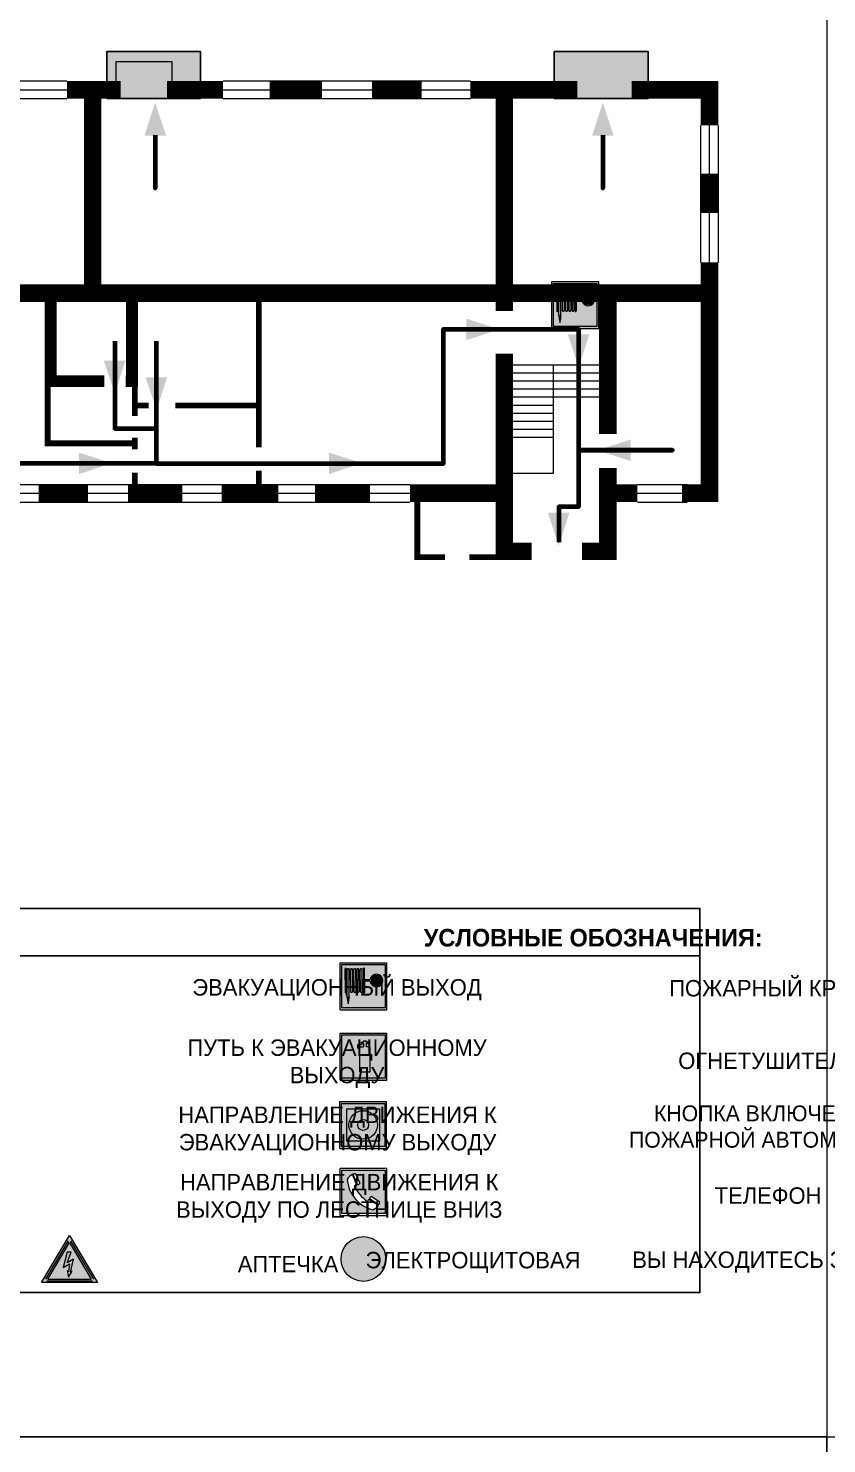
# Model space of a CAD drawing. Header units: millimetres. Extents: x 13810 to 67229, y 12374 to 21950.
# Drawn here: x 33251.3 to 33387.4, y 15729.7 to 15970.9 of the extents above; entities that cross this region are included whole.
import ezdxf

# ---------------------------------------------------------------- set-up
doc = ezdxf.new("R2010")
doc.units = ezdxf.units.MM
doc.layers.add('План_Штампы', color=7, linetype='Continuous')
doc.styles.add('обычный', font='arial.ttf')

# ---------------------------------------------------------------- blocks, each defined once
blk = doc.blocks.new('A$C3E6D3DDE')
at = {"lineweight": 5}
h = blk.add_hatch(color=40, dxfattribs=at)
h.paths.add_polyline_path([(24.1, 1.45), (16.46, -11.35), (31.74, -11.35)])
h.paths.add_polyline_path([(24.09, -0.46), (30.03, -10.41), (18.14, -10.41)], flags=16)
h.paths.add_polyline_path([(24.54, -3.08), (23.41, -6.02), (25.13, -5.01), (24.33, -8.5), (24.82, -8.27), (23.79, -9.86), (23.4, -8.04), (23.8, -8.43), (24.04, -6.29), (22.39, -7.25), (23.44, -3.08)], flags=0)
h = blk.add_hatch(color=256, dxfattribs=at)
h.paths.add_polyline_path([(24.37, 0.03, 0.567511), (23.82, 0.03), (17.59, -10.4, 0.582454), (17.86, -10.88), (30.32, -10.88, 0.582149), (30.6, -10.4)])
h.paths.add_polyline_path([(24.09, -0.46), (18.14, -10.41), (30.03, -10.41)], flags=16)
h.paths.add_polyline_path([(24.54, -3.08), (23.41, -6.02), (25.13, -5.01), (24.33, -8.5), (24.82, -8.27), (23.79, -9.86), (23.4, -8.04), (23.8, -8.43), (24.04, -6.29), (22.39, -7.25), (23.44, -3.08)], flags=0)
h = blk.add_hatch(color=40, dxfattribs=at)
h.paths.add_polyline_path([(24.09, -0.46), (18.14, -10.41), (30.03, -10.41)])
h.paths.add_polyline_path([(24.82, -8.27), (23.79, -9.86), (23.4, -8.04), (23.8, -8.43), (24.04, -6.29), (22.39, -7.25), (23.44, -3.08), (24.54, -3.08), (23.41, -6.02), (25.13, -5.01), (24.33, -8.5)], flags=16)
at = {"color": 40, "lineweight": 5}
for p, q in [((16.46, -11.35), (24.1, 1.45)), ((24.1, 1.45), (31.74, -11.35))]:
    blk.add_line(p, q, dxfattribs=at)
at = {"lineweight": 5}
for p, q in [((17.59, -10.4), (23.82, 0.03)), ((24.37, 0.03), (30.6, -10.4)), ((18.14, -10.41), (24.09, -0.46)), ((23.44, -3.08), (22.39, -7.25)), ((23.41, -6.02), (24.54, -3.08)), ((24.54, -3.08), (23.44, -3.08)), ((24.09, -0.46), (30.03, -10.41)), ((22.39, -7.25), (24.04, -6.29)), ((25.13, -5.01), (23.41, -6.02)), ((24.04, -6.29), (23.8, -8.43)), ((24.33, -8.5), (25.13, -5.01)), ((17.86, -10.88), (30.32, -10.88)), ((18.14, -10.41), (30.03, -10.41)), ((23.8, -8.43), (23.4, -8.04)), ((23.4, -8.04), (23.79, -9.86)), ((23.79, -9.86), (24.82, -8.27)), ((24.82, -8.27), (24.33, -8.5))]:
    blk.add_line(p, q, dxfattribs=at)
at = {"color": 50, "lineweight": 5}
blk.add_line((31.74, -11.35), (16.46, -11.35), dxfattribs=at)
blk = doc.blocks.new('A$C37112FD5')
at = {"true_color": 0xf5f5ff}
h = blk.add_hatch(color=7, dxfattribs=at)
h.dxf.hatch_style = 1
h.paths.add_polyline_path([(12.8, -7.4), (0, -7.4), (0, -20.2), (12.8, -20.2)])
h.paths.add_polyline_path([(12.29, -7.91), (12.29, -19.69), (0.51, -19.69), (0.51, -7.91)], flags=16)
h.paths.add_polyline_path([(4.98, -9.04, -0.42597), (5.17, -9.22), (5.17, -12.25), (5.17, -15.29, -0.432244), (4.98, -15.47), (4.83, -15.47, -0.42597), (4.64, -15.29), (4.64, -12.25), (4.64, -9.22, -0.432244), (4.83, -9.04)], flags=0)
h.paths.add_polyline_path([(4.28, -9.22), (4.28, -12.25), (4.28, -15.29, -0.432244), (4.09, -15.47), (3.94, -15.47, -0.42597), (3.75, -15.29), (3.75, -12.25), (3.75, -9.22, -0.432244), (3.94, -9.04), (4.09, -9.04, -0.42597)], flags=0)
h.paths.add_polyline_path([(5.72, -9.04), (5.87, -9.04, -0.42597), (6.06, -9.22), (6.06, -12.25), (6.06, -15.29, -0.432244), (5.87, -15.47), (5.72, -15.47, -0.42597), (5.53, -15.29), (5.53, -12.25), (5.53, -9.22, -0.432244)], flags=0)
h.paths.add_polyline_path([(6.42, -8.9), (6.5, -8.9, -0.42597), (6.69, -9.08), (6.69, -12.03), (8.21, -12.03, -15.824349), (8.21, -12.47), (6.69, -12.47), (6.69, -15.42, -0.432244), (6.5, -15.6), (6.42, -15.6)], flags=0)
h.paths.add_polyline_path([(3.39, -9.22), (3.39, -12.25), (3.39, -15.29, -0.432244), (3.2, -15.47), (3.05, -15.47, -0.42597), (2.85, -15.29), (2.85, -12.25), (2.85, -9.22, -0.432244), (3.05, -9.04), (3.2, -9.04, -0.42597)], flags=0)
h.paths.add_polyline_path([(2.5, -9.22), (2.5, -16.71), (1.96, -16.71), (1.96, -9.22, -0.432244), (2.15, -9.04), (2.31, -9.04, -0.42597)], flags=0)
h.paths.add_polyline_path([(1.61, -8.9), (1.61, -15.6), (1.57, -15.6, -0.42597), (1.37, -15.42), (1.37, -12.03), (1.37, -9.09, -0.432244), (1.57, -8.9)], flags=0)
h.paths.add_polyline_path([(9.76, -10.81), (9.76, -12.03), (8.49, -12.03, -0.336371)], flags=0)
h.paths.add_polyline_path([(8.49, -12.47), (9.76, -12.47), (9.76, -13.7, -0.336371)], flags=0)
h.paths.add_polyline_path([(10.11, -10.81, -0.336371), (11.38, -12.03), (10.11, -12.03)], flags=0)
h.paths.add_polyline_path([(10.11, -12.47), (11.38, -12.47, -0.336371), (10.11, -13.7)], flags=0)
h.paths.add_polyline_path([(2.5, -16.84), (2.5, -17.05), (1.97, -17.05), (1.97, -16.84)], flags=0)
h.paths.add_polyline_path([(2.5, -17.24, -0.033778), (2.24, -18.6, -0.033778), (1.97, -17.24)], flags=0)
h = blk.add_hatch(color=242)
h.dxf.hatch_style = 1
h.paths.add_polyline_path([(12.29, -7.91), (0.51, -7.91), (0.51, -19.69), (12.29, -19.69)])
h.paths.add_polyline_path([(6.42, -15.6), (6.42, -8.9), (6.5, -8.9, -0.42597), (6.69, -9.08), (6.69, -12.03), (8.21, -12.03, -15.824349), (8.21, -12.47), (6.69, -12.47), (6.69, -15.42, -0.432244), (6.5, -15.6)], flags=16)
h.paths.add_polyline_path([(5.87, -15.47), (5.72, -15.47, -0.42597), (5.53, -15.29), (5.53, -12.25), (5.53, -9.22, -0.432244), (5.72, -9.04), (5.87, -9.04, -0.42597), (6.06, -9.22), (6.06, -12.25), (6.06, -15.29, -0.432244)], flags=16)
h.paths.add_polyline_path([(4.98, -15.47), (4.83, -15.47, -0.42597), (4.64, -15.29), (4.64, -12.25), (4.64, -9.22, -0.432244), (4.83, -9.04), (4.98, -9.04, -0.42597), (5.17, -9.22), (5.17, -12.25), (5.17, -15.29, -0.432244)], flags=16)
h.paths.add_polyline_path([(4.09, -15.47), (3.94, -15.47, -0.42597), (3.75, -15.29), (3.75, -12.25), (3.75, -9.22, -0.432244), (3.94, -9.04), (4.09, -9.04, -0.42597), (4.28, -9.22), (4.28, -12.25), (4.28, -15.29, -0.432244)], flags=16)
h.paths.add_polyline_path([(3.2, -15.47), (3.05, -15.47, -0.42597), (2.85, -15.29), (2.85, -12.25), (2.85, -9.22, -0.432244), (3.05, -9.04), (3.2, -9.04, -0.42597), (3.39, -9.22), (3.39, -12.25), (3.39, -15.29, -0.432244)], flags=16)
h.paths.add_polyline_path([(2.5, -17.05), (1.97, -17.05), (1.97, -16.84), (2.5, -16.84)], flags=16)
h.paths.add_polyline_path([(2.5, -17.24, -0.033778), (2.24, -18.6, -0.033778), (1.97, -17.24)], flags=16)
h.paths.add_polyline_path([(2.5, -16.71), (1.96, -16.71), (1.96, -9.22, -0.432244), (2.15, -9.04), (2.31, -9.04, -0.42597), (2.5, -9.22)], flags=16)
h.paths.add_polyline_path([(1.61, -15.6), (1.57, -15.6, -0.42597), (1.37, -15.42), (1.37, -12.03), (1.37, -9.09, -0.432244), (1.57, -8.9), (1.61, -8.9)], flags=16)
h.paths.add_polyline_path([(8.49, -12.47), (9.76, -12.47), (9.76, -13.7, -0.336371)], flags=0)
h.paths.add_polyline_path([(10.11, -13.7), (10.11, -12.47), (11.38, -12.47, -0.336371)], flags=0)
h.paths.add_polyline_path([(8.49, -12.03, -0.336371), (9.76, -10.81), (9.76, -12.03)], flags=0)
h.paths.add_polyline_path([(10.11, -12.03), (10.11, -10.81, -0.336371), (11.38, -12.03)], flags=0)
h = blk.add_hatch(color=7, dxfattribs=at)
h.dxf.hatch_style = 1
h.paths.add_polyline_path([(1.61, -8.9), (1.57, -8.9, 0.432244), (1.37, -9.09), (1.37, -12.03), (1.37, -15.42, 0.42597), (1.57, -15.6), (1.61, -15.6)])
h.paths.add_polyline_path([(2.5, -9.22, 0.42597), (2.31, -9.04), (2.15, -9.04, 0.432244), (1.96, -9.22), (1.96, -16.71), (2.5, -16.71)])
h.paths.add_polyline_path([(2.5, -16.84), (1.97, -16.84), (1.97, -17.05), (2.5, -17.05)])
h.paths.add_polyline_path([(2.5, -17.24), (1.97, -17.24, 0.033778), (2.24, -18.6, 0.033778)])
h.paths.add_polyline_path([(3.39, -12.25), (3.39, -9.22, 0.42597), (3.2, -9.04), (3.05, -9.04, 0.432244), (2.85, -9.22), (2.85, -12.25), (2.85, -15.29, 0.42597), (3.05, -15.47), (3.2, -15.47, 0.432244), (3.39, -15.29)])
h.paths.add_polyline_path([(4.28, -12.25), (4.28, -9.22, 0.42597), (4.09, -9.04), (3.94, -9.04, 0.432244), (3.75, -9.22), (3.75, -12.25), (3.75, -15.29, 0.42597), (3.94, -15.47), (4.09, -15.47, 0.432244), (4.28, -15.29)])
h.paths.add_polyline_path([(5.17, -12.25), (5.17, -9.22, 0.42597), (4.98, -9.04), (4.83, -9.04, 0.432244), (4.64, -9.22), (4.64, -12.25), (4.64, -15.29, 0.42597), (4.83, -15.47), (4.98, -15.47, 0.432244), (5.17, -15.29)])
h.paths.add_polyline_path([(6.06, -12.25), (6.06, -9.22, 0.42597), (5.87, -9.04), (5.72, -9.04, 0.432244), (5.53, -9.22), (5.53, -12.25), (5.53, -15.29, 0.42597), (5.72, -15.47), (5.87, -15.47, 0.432244), (6.06, -15.29)])
h.paths.add_polyline_path([(6.69, -12.47), (8.21, -12.47, 15.824349), (8.21, -12.03), (6.69, -12.03), (6.69, -9.08, 0.42597), (6.5, -8.9), (6.42, -8.9), (6.42, -15.6), (6.5, -15.6, 0.432244), (6.69, -15.42)])
h.paths.add_polyline_path([(8.49, -12.47), (9.76, -12.47), (9.76, -13.7, -0.336371)], flags=16)
h.paths.add_polyline_path([(8.49, -12.03, -0.336371), (9.76, -10.81), (9.76, -12.03)], flags=16)
h.paths.add_polyline_path([(10.11, -12.47), (11.38, -12.47, -0.336371), (10.11, -13.7)], flags=16)
h.paths.add_polyline_path([(10.11, -12.03), (10.11, -10.81, -0.336371), (11.38, -12.03)], flags=16)
h = blk.add_hatch(color=242)
h.dxf.hatch_style = 1
h.paths.add_polyline_path([(9.76, -10.81, 0.336371), (8.49, -12.03), (9.76, -12.03)])
h.paths.add_polyline_path([(10.11, -10.81), (10.11, -12.03), (11.38, -12.03, 0.336371)])
h.paths.add_polyline_path([(11.38, -12.47), (10.11, -12.47), (10.11, -13.7, 0.336371)])
h.paths.add_polyline_path([(9.76, -12.47), (8.49, -12.47, 0.336371), (9.76, -13.7)])
at = {"color": 242, "lineweight": 5}
for p, q in [((0, -20.2), (0, -7.4)), ((0, -7.4), (12.8, -7.4)), ((12.8, -20.2), (12.8, -7.4)), ((1.37, -12.03), (1.37, -9.08)), ((1.57, -8.9), (1.61, -8.9)), ((1.61, -8.9), (1.61, -15.6)), ((1.96, -16.71), (1.96, -9.22)), ((2.15, -9.04), (2.31, -9.04)), ((2.5, -16.71), (2.5, -9.22)), ((2.85, -12.25), (2.85, -9.22)), ((3.05, -9.04), (3.2, -9.04)), ((3.39, -12.25), (3.39, -9.22)), ((3.75, -12.25), (3.75, -9.22)), ((3.94, -9.04), (4.09, -9.04)), ((4.28, -12.25), (4.28, -9.22)), ((4.64, -12.25), (4.64, -9.22)), ((4.83, -9.04), (4.98, -9.04)), ((5.17, -12.25), (5.17, -9.22)), ((5.53, -12.25), (5.53, -9.22)), ((5.72, -9.04), (5.87, -9.04)), ((6.06, -12.25), (6.06, -9.22)), ((6.42, -8.9), (6.42, -15.6)), ((6.5, -8.9), (6.42, -8.9)), ((6.69, -12.03), (6.69, -9.08)), ((9.76, -10.81), (9.76, -12.03)), ((10.11, -10.81), (10.11, -12.03)), ((1.37, -12.03), (1.37, -15.42)), ((2.85, -12.25), (2.85, -15.29)), ((3.39, -12.25), (3.39, -15.29)), ((3.75, -12.25), (3.75, -15.29)), ((4.28, -12.25), (4.28, -15.29)), ((4.64, -12.25), (4.64, -15.29)), ((5.17, -12.25), (5.17, -15.29)), ((5.53, -12.25), (5.53, -15.29)), ((6.06, -12.25), (6.06, -15.29)), ((8.21, -12.03), (6.69, -12.03)), ((8.21, -12.47), (6.69, -12.47)), ((6.69, -12.47), (6.69, -15.42)), ((9.76, -12.03), (8.49, -12.03)), ((9.76, -12.47), (8.49, -12.47)), ((9.76, -12.47), (9.76, -13.7)), ((11.38, -12.03), (10.11, -12.03)), ((11.38, -12.47), (10.11, -12.47)), ((10.11, -12.47), (10.11, -13.7)), ((1.57, -15.6), (1.61, -15.6)), ((1.96, -16.71), (2.5, -16.71)), ((1.97, -16.84), (2.5, -16.84)), ((1.97, -17.05), (1.97, -16.84)), ((2.5, -17.05), (1.97, -17.05)), ((1.97, -17.24), (2.5, -17.24)), ((2.5, -16.84), (2.5, -17.05)), ((3.05, -15.47), (3.2, -15.47)), ((3.94, -15.47), (4.09, -15.47)), ((4.83, -15.47), (4.98, -15.47)), ((5.72, -15.47), (5.87, -15.47)), ((6.42, -15.6), (6.5, -15.6)), ((0, -20.2), (12.8, -20.2))]:
    blk.add_line(p, q, dxfattribs=at)
blk.add_lwpolyline([(0.51, -7.91), (12.29, -7.91), (12.29, -19.69), (0.51, -19.69)], close=True, dxfattribs=at)
for centre, radius, start, end in [((1.56, -9.09), 0.182, 87.1027, 180.6071), ((2.15, -9.22), 0.182, 87.1027, 180.6071), ((2.32, -9.22), 0.182, 359.3929, 92.8973), ((3.04, -9.22), 0.182, 87.1027, 180.6071), ((3.21, -9.22), 0.182, 359.3929, 92.8973), ((3.93, -9.22), 0.182, 87.1027, 180.6071), ((4.1, -9.22), 0.182, 359.3929, 92.8973), ((4.82, -9.22), 0.182, 87.1027, 180.6071), ((4.99, -9.22), 0.182, 359.3929, 92.8973), ((5.71, -9.22), 0.182, 87.1027, 180.6071), ((5.88, -9.22), 0.182, 359.3929, 92.8973), ((6.51, -9.09), 0.182, 359.3929, 92.8973), ((9.93, -12.25), 1.74, 187.2319, 172.7681), ((9.93, -12.25), 1.46, 96.9927, 171.3585), ((9.93, -12.25), 1.46, 8.6415, 83.0073), ((1.56, -15.42), 0.182, 179.3929, 272.8973), ((3.04, -15.29), 0.182, 179.3929, 272.8973), ((3.21, -15.29), 0.182, 267.1027, 0.6071), ((3.93, -15.29), 0.182, 179.3929, 272.8973), ((4.1, -15.29), 0.182, 267.1027, 0.6071), ((4.82, -15.29), 0.182, 179.3929, 272.8973), ((4.99, -15.29), 0.182, 267.1027, 0.6071), ((5.71, -15.29), 0.182, 179.3929, 272.8973), ((5.88, -15.29), 0.182, 267.1027, 0.6071), ((6.51, -15.42), 0.182, 267.1027, 0.6071), ((9.93, -12.25), 1.46, 188.6415, 263.0073), ((9.93, -12.25), 1.46, 276.9927, 351.3585), ((12.17, -15.98), 10.27, 187.041, 194.7793), ((-7.7, -15.98), 10.27, 345.2207, 352.959)]:
    blk.add_arc(centre, radius, start, end, dxfattribs=at)
blk = doc.blocks.new('A$C7B8C2D5B')
at = {"lineweight": 0}
h = blk.add_hatch(color=5, dxfattribs=at)
h.dxf.hatch_style = 1
h.paths.add_polyline_path([(1.4, -3.02, 1), (-2.11, -3.02, 1)])
at = {"color": 5, "lineweight": 0}
blk.add_circle((-0.36, -3.02), 1.75, dxfattribs=at)
blk = doc.blocks.new('A$C456E1F9C')
at = {"lineweight": 5}
h = blk.add_hatch(color=242, dxfattribs=at)
h.paths.add_polyline_path([(0.51, -1.47), (0.51, -13.26), (12.29, -13.26), (12.29, -1.47)])
h.paths.add_polyline_path([(5.42, -4.95, -0.254479), (4.78, -5.4), (3.52, -2.53, -0.209735), (4.23, -2.4)], flags=16)
h.paths.add_polyline_path([(8.53, -8.6), (10.87, -10.17), (10.54, -10.76), (8.03, -9.13, -0.192251)], flags=16)
h.paths.add_polyline_path([(4.61, -5.49, 0.005518), (3.87, -5.72, 0.128647), (7.49, -10.01, 0.00809), (7.83, -9.33), (10.47, -10.97, -0.16736), (8.99, -12.25, -0.327862), (1.95, -3.95, -0.166952), (3.36, -2.62)], flags=16)
at = {"color": 242, "lineweight": 5}
for p, q in [((0, -13.77), (0, -0.97)), ((12.8, -0.97), (0, -0.97)), ((4.61, -5.49), (3.36, -2.62)), ((3.52, -2.53), (4.78, -5.4)), ((4.23, -2.4), (5.42, -4.95)), ((12.8, -13.77), (12.8, -0.97)), ((7.83, -9.33), (10.47, -10.97)), ((8.03, -9.13), (10.54, -10.76)), ((10.81, -10.12), (8.53, -8.6)), ((10.54, -10.76), (10.8, -10.3)), ((10.8, -10.3), (10.81, -10.12)), ((0, -13.77), (12.8, -13.77))]:
    blk.add_line(p, q, dxfattribs=at)
blk.add_lwpolyline([(0.51, -1.47), (12.29, -1.47), (12.29, -13.26), (0.51, -13.26)], close=True, dxfattribs=at)
for centre, radius, start, end in [((4.59, -5.34), 2.99, 114.2845, 152.1974), ((4.02, -3.27), 0.891, 76.3284, 123.7092), ((11.12, -3.31), 9.19, 183.9915, 256.6009), ((14.98, -39.1), 35.17, 107.1487, 108.4135), ((13.86, -0.94), 11.08, 205.5536, 234.8762), ((4.68, -4.59), 0.824, 276.9621, 334.0723), ((-13.31, 0.8), 23.44, 332.5487, 334.4027), ((8.94, -9.5), 0.989, 114.4092, 157.9388), ((7.87, -9.46), 3, 291.9291, 329.9329)]:
    blk.add_arc(centre, radius, start, end, dxfattribs=at)
blk = doc.blocks.new('A$C54414219')
at = {"true_color": 0xffffff}
h = blk.add_hatch(color=7, dxfattribs=at)
h.paths.add_polyline_path([(2.39, -9.45), (2.39, -18.3), (11.23, -18.3), (11.23, -9.45)], flags=0)
h.paths.add_polyline_path([(10.71, -13.87, -1), (2.92, -13.87, -1)], flags=0)
h.paths.add_polyline_path([(8.3, -13.87, -1), (5.33, -13.87, -1)], flags=0)
h.paths.add_polyline_path([(0.41, -7.47), (0.41, -20.27), (13.21, -20.27), (13.21, -7.47)])
h.paths.add_polyline_path([(0.92, -19.77), (12.71, -19.77), (12.71, -7.98), (0.92, -7.98)], flags=16)
h.paths.add_polyline_path([(11.23, -9.45), (11.23, -18.3), (2.39, -18.3), (2.39, -9.45)], flags=0)
at = {"lineweight": 5}
h = blk.add_hatch(color=242, dxfattribs=at)
h.paths.add_polyline_path([(12.71, -7.98), (0.92, -7.98), (0.92, -19.77), (12.71, -19.77)])
h.paths.add_polyline_path([(11.23, -18.3), (2.39, -18.3), (2.39, -9.45), (11.23, -9.45)], flags=16)
h.paths.add_polyline_path([(10.71, -13.87, -1), (2.92, -13.87, -1)], flags=0)
h.paths.add_polyline_path([(8.3, -13.87, -1), (5.33, -13.87, -1)], flags=0)
at = {"true_color": 0xffffff}
h = blk.add_hatch(color=7, dxfattribs=at)
h.paths.add_polyline_path([(2.39, -9.45), (2.39, -18.3), (11.23, -18.3), (11.23, -9.45)])
h.paths.add_polyline_path([(10.71, -13.87, -1), (2.92, -13.87, -1)], flags=16)
h.paths.add_polyline_path([(8.3, -13.87, -1), (5.33, -13.87, -1)], flags=0)
at = {"lineweight": 5}
h = blk.add_hatch(color=242, dxfattribs=at)
h.paths.add_polyline_path([(2.92, -13.87, 1), (10.71, -13.87, 1)])
h.paths.add_polyline_path([(8.3, -13.87, -1), (5.33, -13.87, -1)], flags=16)
at = {"color": 242, "lineweight": 5}
for p, q in [((0.41, -20.27), (0.41, -7.47)), ((0.41, -7.47), (13.21, -7.47)), ((0.41, -7.47), (13.21, -7.47)), ((13.21, -20.27), (13.21, -7.47)), ((0.41, -20.27), (13.21, -20.27))]:
    blk.add_line(p, q, dxfattribs=at)
for points in [[(0.92, -7.98), (12.71, -7.98), (12.71, -19.77), (0.92, -19.77)], [(2.39, -9.45), (11.23, -9.45), (11.23, -18.3), (2.39, -18.3)]]:
    blk.add_lwpolyline(points, close=True, dxfattribs=at)
for radius in [3.89, 1.49]:
    blk.add_circle((6.81, -13.87), radius, dxfattribs=at)
blk = doc.blocks.new('A$C3AD82952')
at = {"true_color": 0xf5f5ff}
h = blk.add_hatch(color=7, dxfattribs=at)
h.dxf.hatch_style = 1
h.paths.add_polyline_path([(8.21, 8.73, 0.414214), (7.89, 9.05), (7.22, 9.05), (7.22, 9.92), (7.59, 9.92, 1), (7.57, 10.36), (7.22, 10.36), (7.22, 10.6), (6.43, 10.6), (6.43, 10.36), (6.01, 10.36), (4.74, 9.59), (4.74, 8.69), (4.98, 8.73), (4.98, 9.26), (6.12, 9.91), (6.43, 9.91), (6.43, 9.05), (5.76, 9.05, 0.414214), (5.44, 8.73), (5.44, 2.2), (8.21, 2.2)], flags=0)
h.paths.add_polyline_path([(12.8, 12.8), (0, 12.8), (0, 0), (12.8, 0)])
h.paths.add_polyline_path([(0.51, 12.29), (12.29, 12.29), (12.29, 0.51), (0.51, 0.51)], flags=16)
h.paths.add_polyline_path([(4.74, 9.59), (6.01, 10.36), (6.43, 10.36), (6.43, 10.6), (7.22, 10.6), (7.22, 10.36), (7.59, 10.36, -0.94586), (7.59, 9.92), (7.22, 9.92), (7.22, 9.05), (7.89, 9.05, -0.414214), (8.21, 8.73), (8.21, 2.2), (5.44, 2.2), (5.44, 8.73, -0.414214), (5.76, 9.05), (6.43, 9.05), (6.43, 9.91), (6.12, 9.91), (4.98, 9.26), (4.98, 8.73), (4.74, 8.69)], flags=0)
h = blk.add_hatch(color=242)
h.dxf.hatch_style = 1
h.paths.add_polyline_path([(12.29, 12.29), (0.51, 12.29), (0.51, 0.51), (12.29, 0.51)])
h.paths.add_polyline_path([(4.74, 8.69), (4.74, 9.59), (6.01, 10.36), (6.43, 10.36), (6.43, 10.6), (7.22, 10.6), (7.22, 10.36), (7.59, 10.36, -0.94586), (7.59, 9.92), (7.22, 9.92), (7.22, 9.05), (7.89, 9.05, -0.414214), (8.21, 8.73), (8.21, 2.2), (5.44, 2.2), (5.44, 8.73, -0.414214), (5.76, 9.05), (6.43, 9.05), (6.43, 9.91), (6.12, 9.91), (4.98, 9.26), (4.98, 8.73)], flags=16)
h = blk.add_hatch(color=7, dxfattribs=at)
h.dxf.hatch_style = 1
h.paths.add_polyline_path([(8.21, 8.73, 0.414214), (7.89, 9.05), (7.22, 9.05), (7.22, 9.92), (7.59, 9.92, 1), (7.57, 10.36), (7.22, 10.36), (7.22, 10.6), (6.43, 10.6), (6.43, 10.36), (6.01, 10.36), (4.74, 9.59), (4.74, 8.69), (4.98, 8.73), (4.98, 9.26), (6.12, 9.91), (6.43, 9.91), (6.43, 9.05), (5.76, 9.05, 0.414214), (5.44, 8.73), (5.44, 2.2), (8.21, 2.2)])
at = {"color": 242, "lineweight": 5}
for p, q in [((0, 0), (0, 12.8)), ((0, 12.8), (12.8, 12.8)), ((12.8, 0), (12.8, 12.8)), ((6.01, 10.36), (4.74, 9.59)), ((4.74, 9.59), (4.74, 8.69)), ((4.74, 8.69), (4.98, 8.73)), ((4.98, 9.26), (6.12, 9.91)), ((4.98, 8.73), (4.98, 9.26)), ((5.44, 2.2), (5.44, 8.73)), ((5.76, 9.05), (6.43, 9.05)), ((6.01, 10.36), (6.43, 10.36)), ((6.12, 9.91), (6.43, 9.91)), ((7.22, 10.6), (6.43, 10.6)), ((6.43, 10.6), (6.43, 10.36)), ((6.43, 9.91), (6.43, 9.05)), ((7.22, 10.36), (7.22, 10.6)), ((7.59, 10.36), (7.22, 10.36)), ((7.22, 9.05), (7.22, 9.92)), ((7.59, 9.92), (7.22, 9.92)), ((7.89, 9.05), (7.22, 9.05)), ((8.21, 2.2), (8.21, 8.73)), ((0, 0), (12.8, 0)), ((5.44, 2.2), (8.21, 2.2))]:
    blk.add_line(p, q, dxfattribs=at)
blk.add_lwpolyline([(0.51, 12.29), (12.29, 12.29), (12.29, 0.51), (0.51, 0.51)], close=True, dxfattribs=at)
for centre, radius, start, end in [((5.76, 8.73), 0.32, 90, 180), ((7.58, 10.14), 0.223, 273.1875, 86.8125), ((7.89, 8.73), 0.32, 0, 90)]:
    blk.add_arc(centre, radius, start, end, dxfattribs=at)
blk = doc.blocks.new('A$C7B4425F7')
at = {"true_color": 0xffffff}
blk.add_hatch(color=7, dxfattribs=at).paths.add_polyline_path([(0, 0), (-16, 0), (-16, -8), (0, -8)])
h = blk.add_hatch(color=126)
h.paths.add_polyline_path([(-0.2, -0.2), (-15.8, -0.2), (-15.8, -7.8), (-0.2, -7.8)])
h.paths.add_polyline_path([(-11.76, -2.03), (-11.76, -3.66), (-11.17, -3.66, -0.568275), (-11.17, -6.18), (-12.58, -6.18), (-12.58, -2.03)], flags=16)
h.paths.add_polyline_path([(-13.33, -4.12, -0.495768), (-13.59, -6.18), (-15.03, -6.18), (-15.03, -2.03), (-13.59, -2.03, -0.487973)], flags=16)
h.paths.add_polyline_path([(-10.25, -2.03), (-9.48, -2.03), (-9.48, -6.18), (-10.25, -6.18)], flags=16)
h.paths.add_polyline_path([(-13.84, -3.69), (-14.24, -3.69), (-14.24, -3.03), (-13.9, -3.03, -0.692621)], flags=0)
h.paths.add_polyline_path([(-9.15, -2.03), (-8.4, -2.03), (-8.04, -3.07), (-7.68, -2.03), (-6.93, -2.03), (-7.64, -4.1), (-6.93, -6.18), (-7.68, -6.18), (-8.04, -5.14), (-8.4, -6.18), (-9.15, -6.18), (-8.44, -4.1)], flags=16)
h.paths.add_polyline_path([(-11.76, -4.46), (-11.42, -4.46, -0.692621), (-11.36, -5.12), (-11.76, -5.12)], flags=0)
h.paths.add_polyline_path([(-13.9, -5.2), (-14.24, -5.2), (-14.24, -4.55), (-13.84, -4.55, -0.708038)], flags=0)
edge = h.paths.add_edge_path(flags=16)
edge.add_ellipse((-5.51, -4.08), major_axis=(0, 2.05), ratio=0.586184, start_angle=0, end_angle=360)
edge = h.paths.add_edge_path(flags=0)
edge.add_ellipse((-5.51, -4.08), major_axis=(0, 1.14), ratio=0.454828, start_angle=0, end_angle=360)
h.paths.add_polyline_path([(-4.13, -4.96, 0.377264), (-3.48, -4.52, 0.0555), (-3.16, -2.03), (-1.66, -2.03), (-1.66, -4.96), (-0.96, -4.96), (-0.96, -7.01), (-1.75, -7.01), (-1.75, -6.18), (-3.3, -6.18), (-3.3, -7.02), (-4.13, -7.02)], flags=16)
h.paths.add_polyline_path([(-2.73, -2.91), (-2.28, -2.91), (-2.28, -4.96), (-3.05, -4.96, 0.079136)], flags=0)
at = {"color": 126}
blk.add_lwpolyline([(-16, -8), (0, -8), (0, 0), (-16, 0)], close=True, dxfattribs=at)

msp = doc.modelspace()

# ---------------------------------------------------------------- linework, layer by layer
at = {"color": 126, "lineweight": 0, "true_color": 0x008754}
for points in [[(32787.42, 16125.89), (33387.42, 16125.89), (33387.42, 15730.89), (32787.42, 15730.89)], [(32787.42, 16125.89), (33387.42, 16125.89), (33387.42, 15730.89), (32787.42, 15730.89)], [(32787.42, 16125.89), (33387.42, 16125.89), (33387.42, 15730.89), (32787.42, 15730.89)], [(32787.42, 16125.89), (33387.42, 16125.89), (33387.42, 15730.89), (32787.42, 15730.89)], [(32787.42, 15730.89), (33387.42, 15730.89), (33387.42, 15335.89), (32787.42, 15335.89)], [(32787.42, 15730.89), (33387.42, 15730.89), (33387.42, 15335.89), (32787.42, 15335.89)], [(32787.42, 15730.89), (33387.42, 15730.89), (33387.42, 15335.89), (32787.42, 15335.89)], [(32787.42, 15730.89), (33387.42, 15730.89), (33387.42, 15335.89), (32787.42, 15335.89)], [(33387.42, 15730.89), (33987.42, 15730.89), (33987.42, 15335.89), (33387.42, 15335.89)], [(33387.42, 15730.89), (33987.42, 15730.89), (33987.42, 15335.89), (33387.42, 15335.89)], [(33387.42, 15730.89), (33987.42, 15730.89), (33987.42, 15335.89), (33387.42, 15335.89)], [(33387.42, 15730.89), (33987.42, 15730.89), (33987.42, 15335.89), (33387.42, 15335.89)]]:
    msp.add_lwpolyline(points, close=True, dxfattribs=at)
at = {"lineweight": 0}
for points in [[(33266.29, 15960.45), (33266.29, 15965.24), (33275.78, 15965.24), (33275.78, 15960.45)], [(33215.19, 15961.95), (33257.91, 15961.95)], [(33284.53, 15961.95), (33326.7, 15961.95)], [(33215.19, 15960.45), (33257.91, 15960.45)], [(33215.19, 15958.95), (33257.91, 15958.95)], [(33284.53, 15960.45), (33326.7, 15960.45)], [(33284.53, 15958.95), (33326.7, 15958.95)], [(33365.96, 15931.02), (33365.96, 15954.38)], [(33367.46, 15931.02), (33367.46, 15954.38)], [(33368.96, 15931.02), (33368.96, 15954.38)], [(33332.28, 15895.12), (33340.85, 15895.12), (33340.85, 15913.56)], [(33332.28, 15913.56), (33350.1, 15913.56)], [(33332.28, 15912.2), (33350.1, 15912.2)], [(33332.28, 15912.2), (33350.1, 15912.2)], [(33332.28, 15912.2), (33350.1, 15912.2)], [(33332.28, 15910.83), (33350.1, 15910.83)], [(33332.28, 15910.83), (33350.1, 15910.83)], [(33332.28, 15910.83), (33350.1, 15910.83)], [(33332.28, 15909.46), (33350.1, 15909.46)], [(33332.28, 15909.46), (33350.1, 15909.46)], [(33332.28, 15909.46), (33350.1, 15909.46)], [(33332.28, 15908.09), (33350.1, 15908.09)], [(33332.28, 15908.09), (33350.1, 15908.09)], [(33332.28, 15906.72), (33340.85, 15906.72)], [(33332.28, 15906.72), (33340.85, 15906.72)], [(33332.28, 15905.35), (33340.85, 15905.35)], [(33332.28, 15905.35), (33340.85, 15905.35)], [(33332.28, 15903.99), (33340.85, 15903.99)], [(33332.28, 15903.99), (33340.85, 15903.99)], [(33332.28, 15902.62), (33340.85, 15902.62)], [(33332.28, 15902.62), (33340.85, 15902.62)], [(33332.28, 15901.25), (33340.85, 15901.25)], [(33179.59, 15893.18), (33316.39, 15893.18)], [(33179.59, 15891.68), (33316.39, 15891.68)], [(33355.16, 15893.18), (33363.62, 15893.18)], [(33355.16, 15891.68), (33363.62, 15891.68)], [(33179.59, 15890.18), (33316.39, 15890.18)], [(33355.16, 15890.18), (33363.62, 15890.18)]]:
    msp.add_lwpolyline(points, dxfattribs=at)
for points, const_width in [([(33257.91, 15960.45), (33267.07, 15960.45)], 3), ([(33262.31, 15960.45), (33262.31, 15925.78)], 3), ([(33274.99, 15960.45), (33284.53, 15960.45)], 3), ([(33292.5, 15960.45), (33301.4, 15960.45)], 3), ([(33309.92, 15960.45), (33318.36, 15960.45)], 3), ([(33326.7, 15960.45), (33344.94, 15960.45)], 3), ([(33332.47, 15960.45), (33332.47, 15922.77)], 3), ([(33354.15, 15960.45), (33367.46, 15960.45), (33367.46, 15954.38)], 3), ([(33367.46, 15946.14), (33367.46, 15939.45)], 3), ([(33367.46, 15931.02), (33367.46, 15891.68), (33362.78, 15891.68)], 3), ([(32952.87, 15925.78), (33367.46, 15925.78)], 3), ([(33350.1, 15901.79), (33350.1, 15925.78)], 3), ([(33264.31, 15910.79), (33255.15, 15910.79), (33255.15, 15925.78)], 2), ([(33267.94, 15910.79), (33269.01, 15910.79), (33269.01, 15925.78)], 2), ([(33290.63, 15899.5), (33290.63, 15925.78)], 1), ([(33332.47, 15915.47), (33332.47, 15881.78), (33337.15, 15881.78)], 3), ([(33269.45, 15900.2), (33254.65, 15900.2), (33254.65, 15910.8)], 1), ([(33269.5, 15904.83), (33269.5, 15910.79)], 1), ([(33269.5, 15906.63), (33271.85, 15906.63)], 1), ([(33276.4, 15906.63), (33290.63, 15906.63)], 1), ([(33269.5, 15899.14), (33269.5, 15901.16)], 1), ([(33269.5, 15891.68), (33269.5, 15895.19)], 1), ([(33290.63, 15891.68), (33290.63, 15895.56)], 1), ([(33345.69, 15881.78), (33350.1, 15881.78), (33350.1, 15896.01)], 3), ([(33261.52, 15891.68), (33253.12, 15891.68)], 3), ([(33277.58, 15891.68), (33268.31, 15891.68)], 3), ([(33293.94, 15891.68), (33284.29, 15891.68)], 3), ([(33309.59, 15891.68), (33300.22, 15891.68)], 3), ([(33316.39, 15891.68), (33332.28, 15891.68)], 3), ([(33317.66, 15891.68), (33317.66, 15880.78), (33322.35, 15880.78)], 1), ([(33355.16, 15891.68), (33350.1, 15891.68)], 3), ([(33326.48, 15880.78), (33332.47, 15880.78)], 1)]:
    msp.add_lwpolyline(points, dxfattribs=dict(at, const_width=const_width))
at = {"color": 126, "lineweight": 100, "true_color": 0x008754}
for points in [[(33272.95, 15952.72), (33272.95, 15943.69), (33272.95, 15943.69)], [(33349.24, 15952.72), (33349.24, 15943.69), (33349.24, 15943.69)], [(33266.08, 15917.59), (33266.08, 15902.69), (33273.21, 15902.69)], [(33273.21, 15896.75), (33322.1, 15896.75), (33322.1, 15919.63), (33345.13, 15919.63), (33345.13, 15899), (33361.14, 15899), (33345.13, 15899), (33345.13, 15889.39), (33341.79, 15889.39), (33341.79, 15883.35)], [(33273.21, 15896.75), (33273.21, 15917.59)], [(33273.21, 15896.75), (33234.32, 15896.75), (33229.04, 15899.2)]]:
    msp.add_lwpolyline(points, dxfattribs=at)
for points in [[(33222.03, 15812.87), (33365.8, 15812.87), (33365.8, 15820.92), (33222.03, 15820.92)], [(33222.03, 15812.87), (33365.8, 15812.87), (33365.8, 15755.47), (33222.03, 15755.47)]]:
    msp.add_lwpolyline(points, close=True)
at = {"layer": 'План_Штампы', "color": 126, "true_color": 0x008754}
for points in [[(33274.81, 15952.64), (33271.15, 15952.65), (33272.95, 15958.27)], [(33351.1, 15952.64), (33347.44, 15952.65), (33349.25, 15958.27)], [(33326.01, 15917.77), (33326.01, 15921.43), (33331.63, 15919.62)], [(33343.3, 15918.76), (33346.96, 15918.76), (33345.15, 15913.14)], [(33264.22, 15914.28), (33267.88, 15914.27), (33266.07, 15908.65)], [(33271.34, 15911.46), (33275, 15911.46), (33273.2, 15905.84)], [(33354.01, 15900.85), (33354, 15897.18), (33348.38, 15898.99)], [(33259.99, 15894.95), (33260, 15898.61), (33265.62, 15896.8)], [(33302.59, 15894.96), (33302.59, 15898.62), (33308.21, 15896.81)], [(33339.89, 15888.35), (33343.56, 15888.35), (33341.75, 15882.72)]]:
    msp.add_solid(points, dxfattribs=at)

# ---------------------------------------------------------------- block references
for name, p, xscale, yscale, zscale in [('A$C37112FD5', (33340.56, 15932.39), 0.6249984004534781, 0.6249984004534781, 0.6249984004534781), ('A$C37112FD5', (33304.47, 15816.3), 0.6249984004534781, 0.6249984004534781, 0.6249984004534781), ('A$C3AD82952', (33304.47, 15791.69), 0.625, 0.625, 0.625), ('A$C54414219', (33304.16, 15792.7), 0.625, 0.625, 0.625), ('A$C456E1F9C', (33304.47, 15777.22), 0.625, 0.625, 0.625), ('A$C3E6D3DDE', (33243.31, 15764.27), 0.625, 0.625, 0.625), ('A$C7B8C2D5B', (33309.24, 15767.76), 2.177419353276491, 2.177419353276491, 2.177419353276491)]:
    msp.add_blockref(name, p, dxfattribs=dict(xscale=xscale, yscale=yscale, zscale=zscale))
at = {"layer": 'План_Штампы'}
for p in [(33280.7, 15966.96), (33356.99, 15966.96)]:
    msp.add_blockref('A$C7B4425F7', p, dxfattribs=at)

# ---------------------------------------------------------------- texts
at = {"lineweight": 0, "attachment_point": 5, "style": 'обычный'}
for s, insert, char_height, width in [('{\\fProxima Nova Rg|b1|i0|c204|p2;УСЛОВНЫЕ ОБОЗНАЧЕНИЯ:\\H1.1997x; }', (33347.62, 15815.92), 3, 175.1736), ('\\pi-8.4,l8.4,t8.4;{\\fProxima Nova Rg|b0|i0|c204|p2;ЭВАКУАЦИОННЫЙ ВЫХОД\\H1.6404x; }', (33303.95, 15807.07), 2.8, 126.6484), ('\\pi-8.4,l8.4,t8.4;{\\fProxima Nova Rg|b0|i0|c204|p2;ПОЖАРНЫЙ КРАН\\H1.6404x; }', (33377.41, 15807.31), 2.8, 126.6484), ('\\pi-8.4,l8.4,t8.4;{\\fProxima Nova Rg|b0|i0|c204|p2;ПУТЬ К ЭВАКУАЦИОННОМУ \\PВЫХОДУ }', (33303.96, 15794.46), 2.8, 126.6484), ('\\pi-8.4,l8.4,t8.4;{\\fProxima Nova Rg|b0|i0|c204|p2;ОГНЕТУШИТЕЛЬ\\H1.1997x; }', (33377.43, 15794.95), 2.8, 126.6484), ('\\pi-8.4,l8.4,t8.4;{\\fProxima Nova Rg|b0|i0|c204|p2;НАПРАВЛЕНИЕ ДВИЖЕНИЯ К \\PЭВАКУАЦИОННОМУ ВЫХОДУ}', (33304.05, 15783.02), 2.8, 126.6484), ('\\pi-8.1,l8.1,t8.1;{\\fProxima Nova Rg|b0|i0|c204|p2;КНОПКА ВКЛЮЧЕНИЯ\\PПОЖАРНОЙ АВТОМАТИКИ}', (33377.38, 15783.74), 2.7, 126.6484), ('\\pi-8.4,l8.4,t8.4;{\\fProxima Nova Rg|b0|i0|c204|p2;НАПРАВЛЕНИЕ ДВИЖЕНИЯ К \\PВЫХОДУ ПО ЛЕСТНИЦЕ ВНИЗ}', (33304.34, 15771.54), 2.8, 126.6484), ('\\pi-8.4,l8.4,t8.4;{\\fProxima Nova Rg|b0|i0|c204|p2;ТЕЛЕФОН\\H1.1997x; }', (33377.42, 15771.98), 2.8, 126.6484), ('\\pi-8.4,l8.4,t8.4;{\\fProxima Nova Rg|b0|i0|c204|p2;АПТЕЧКА\\H1.1667x; }', (33295.61, 15760.32), 2.8, 126.6484), ('\\pi-8.4,l8.4,t8.4;{\\fProxima Nova Rg|b0|i0|c204|p2;ЭЛЕКТРОЩИТОВАЯ\\H1.1997x; }', (33327.14, 15760.59), 2.8, 126.6484), ('\\pi-8.4,l8.4,t8.4;{\\fProxima Nova Rg|b0|i0|c204|p2;ВЫ НАХОДИТЕСЬ ЗДЕСЬ\\H1.1997x; }', (33377.35, 15760.66), 2.8, 126.6484)]:
    msp.add_mtext(s, dxfattribs=dict(at, insert=insert, char_height=char_height, width=width))

doc.saveas('drawing.dxf')
